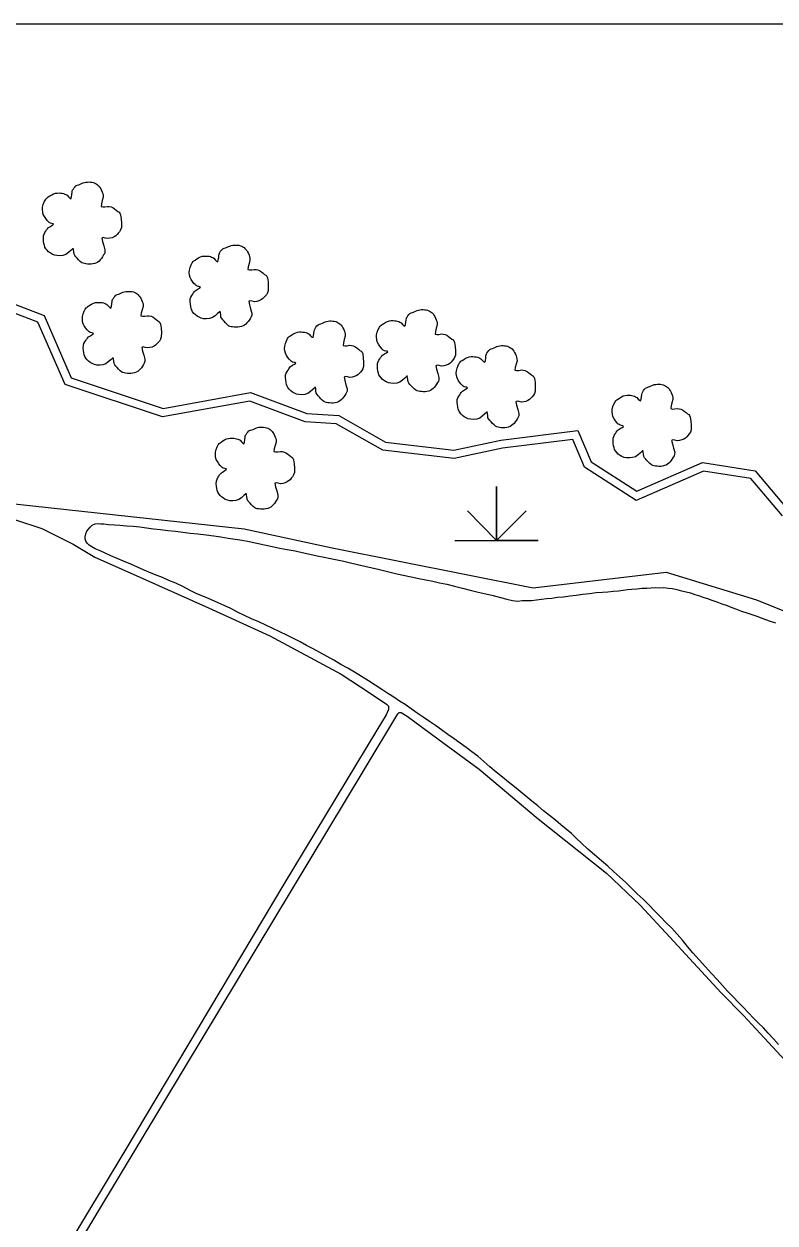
# Model space of a CAD drawing. Header units: millimetres. Extents: x 733975 to 738430, y 7821792 to 7824942.
# Drawn here: x 736538.8 to 736809.6, y 7823367.4 to 7823800 of the extents above; entities that cross this region are included whole.
import ezdxf

# ---------------------------------------------------------------- set-up
doc = ezdxf.new("R2010")
doc.units = ezdxf.units.MM
doc.linetypes.add('CONTINUO', pattern=[0])
for name, color, linetype in [('0114001021', 1, 'Continuous'), ('0114001021037', 5, 'Continuous'), ('0114001021046', 5, 'Continuous'), ('0114001021047', 5, 'Continuous'), ("CURSOS_D'AGUA", 174, 'Continuous'), ('MALHA', 8, 'Continuous'), ('MARGEM', 5, 'Continuous'), ('MATO', 3, 'Continuous'), ('NÃO PLANTOU', 3, 'Continuous')]:
    doc.layers.add(name, color=color, linetype=linetype)

# ---------------------------------------------------------------- blocks, each defined once
blk = doc.blocks.new('Vegetação Brejo')
at = {"layer": 'MARGEM', "color": 54, "linetype": 'CONTINUO'}
for p, q in [((30072.76, 13774.94), (30072.76, 13797.29)), ((30072.76, 13797.29), (30072.76, 13774.94)), ((30072.76, 13774.94), (30060.66, 13787.2)), ((30060.66, 13787.2), (30072.76, 13774.94)), ((30072.76, 13774.94), (30084.95, 13787.15)), ((30084.95, 13787.15), (30072.76, 13774.94)), ((30055.5, 13774.94), (30072.76, 13774.94)), ((30072.76, 13774.94), (30090.02, 13774.94)), ((30090.02, 13774.94), (30072.76, 13774.94)), ((30072.76, 13774.94), (30072.76, 13774.94))]:
    blk.add_line(p, q, dxfattribs=at)

msp = doc.modelspace()

# ---------------------------------------------------------------- linework, layer by layer
at = {"layer": '0114001021', "ltscale": 80}
msp.add_lwpolyline([(736048.37, 7823654.35), (736084.36, 7823645.25), (736148.29, 7823637.98), (736273.05, 7823637.19), (736396.38, 7823632.81), (736448.83, 7823632.94), (736476.17, 7823633.22), (736536.46, 7823626.78), (736618.19, 7823617.84), (736649.92, 7823610.98), (736722.34, 7823596.54), (736770.37, 7823602.27), (736802.96, 7823592.25), (736846.1, 7823574.75)], dxfattribs=at)
at = {"layer": '0114001021037'}
msp.add_lwpolyline([(736810.79, 7823431.81), (736809, 7823433.87), (736807.17, 7823435.87), (736805.39, 7823437.78), (736803.64, 7823439.54), (736801.86, 7823441.31), (736800, 7823443.23), (736798.23, 7823445.11), (736796.44, 7823446.98), (736794.47, 7823449), (736792.49, 7823451.04), (736790.6, 7823453.13), (736788.75, 7823455.24), (736786.74, 7823457.47), (736784.5, 7823459.85), (736782.21, 7823462.38), (736779.94, 7823464.88), (736778.04, 7823467.17), (736776.19, 7823469.41), (736774.33, 7823471.65), (736772.33, 7823473.78), (736770.25, 7823475.77), (736768.28, 7823477.81), (736766.25, 7823479.95), (736764.1, 7823482.14), (736761.99, 7823484.19), (736759.92, 7823486.17), (736757.89, 7823488.19), (736755.81, 7823490.27), (736753.55, 7823492.28), (736751.37, 7823494.26), (736749.26, 7823496.15), (736746.98, 7823498.08), (736744.55, 7823500.2), (736742.1, 7823502.31), (736739.79, 7823504.44), (736737.91, 7823506.22), (736736.15, 7823507.95), (736734.27, 7823509.5), (736732.36, 7823511.07), (736730.37, 7823512.7), (736728.3, 7823514.4), (736726.16, 7823516.16), (736724.04, 7823517.93), (736721.9, 7823519.63), (736719.75, 7823521.41), (736717.71, 7823523.14), (736715.7, 7823524.77), (736713.53, 7823526.47), (736711.32, 7823528.24), (736709.03, 7823530.08), (736706.81, 7823531.99), (736704.63, 7823533.94), (736702.4, 7823535.82), (736700.25, 7823537.43), (736698.2, 7823538.97), (736696.1, 7823540.48), (736693.88, 7823542.04), (736691.61, 7823543.67), (736689.35, 7823545.33), (736687.2, 7823546.94), (736685.03, 7823548.37), (736682.73, 7823549.85), (736680.53, 7823551.38), (736678.39, 7823552.89), (736676.28, 7823554.43), (736674.23, 7823555.68), (736672.17, 7823557.06), (736670.01, 7823558.49), (736667.79, 7823559.92), (736665.44, 7823561.4), (736662.97, 7823563.03), (736660.49, 7823564.6), (736657.97, 7823566.12), (736655.5, 7823567.53), (736653.02, 7823568.96), (736650.47, 7823570.48), (736645.42, 7823573.2), (736643.04, 7823574.5), (736640.65, 7823575.81), (736638.3, 7823577.1), (736636.01, 7823578.31), (736633.54, 7823579.53), (736630.98, 7823580.68), (736628.47, 7823581.85), (736626, 7823583.04), (736623.43, 7823584.29), (736620.75, 7823585.38), (736618.26, 7823586.58), (736615.76, 7823587.82), (736613.37, 7823589.11), (736610.99, 7823590.2), (736608.76, 7823591.18), (736606.39, 7823592.26), (736603.81, 7823593.3), (736601.12, 7823594.44), (736598.5, 7823595.75), (736596.02, 7823597), (736593.53, 7823598.2), (736591.05, 7823599.25), (736588.75, 7823600.29), (736586.8, 7823601.07), (736584.64, 7823601.88), (736582.11, 7823602.89), (736579.69, 7823603.98), (736577.24, 7823605.11), (736574.71, 7823606.22), (736572.31, 7823607.19), (736570.13, 7823608.11), (736568.07, 7823609.06), (736566.18, 7823609.89), (736564.44, 7823610.67), (736563.21, 7823611.33), (736562.27, 7823611.99), (736561.53, 7823612.71), (736561.08, 7823613.44), (736560.88, 7823614.23), (736560.81, 7823614.98), (736561.13, 7823616.03), (736561.44, 7823616.96), (736562, 7823617.78), (736562.61, 7823618.51), (736563.36, 7823619.14), (736564.49, 7823619.71), (736565.58, 7823619.78), (736566.46, 7823619.67), (736567.61, 7823619.61), (736569.26, 7823619.47), (736571.37, 7823619.33), (736573.37, 7823619.15), (736575.68, 7823618.99), (736578.12, 7823618.8), (736580.49, 7823618.53), (736582.93, 7823618.23), (736585.44, 7823617.91), (736588.02, 7823617.6), (736590.66, 7823617.31), (736593.41, 7823616.95), (736596.06, 7823616.62), (736598.64, 7823616.34), (736601.44, 7823616.03), (736604.44, 7823615.7), (736607.18, 7823615.37), (736609.74, 7823614.97), (736612.41, 7823614.5), (736614.96, 7823614.11), (736617.45, 7823613.71), (736620.02, 7823613.26), (736622.71, 7823612.71), (736625.48, 7823612.11), (736628.25, 7823611.5), (736630.98, 7823610.9), (736633.72, 7823610.4), (736636.5, 7823609.86), (736639.06, 7823609.29), (736641.83, 7823608.71), (736644.48, 7823608.15), (736646.96, 7823607.65), (736649.34, 7823607.13), (736651.71, 7823606.67), (736654.13, 7823606.2), (736656.48, 7823605.61), (736659, 7823605.02), (736661.67, 7823604.4), (736664.31, 7823603.73), (736666.94, 7823603.12), (736669.79, 7823602.43), (736672.72, 7823601.75), (736675.55, 7823601.16), (736678.33, 7823600.58), (736681.13, 7823599.94), (736683.7, 7823599.42), (736686.15, 7823598.94), (736688.64, 7823598.42), (736691.22, 7823597.83), (736694.04, 7823597.17), (736696.86, 7823596.47), (736699.62, 7823595.77), (736702.54, 7823595.03), (736705.34, 7823594.4), (736708.01, 7823593.85), (736710.58, 7823593.12), (736712.83, 7823592.46), (736714.92, 7823592.05), (736716.82, 7823591.81), (736718.45, 7823591.95), (736720.07, 7823591.99), (736721.75, 7823592.02), (736723.63, 7823592.23), (736725.38, 7823592.52), (736727.13, 7823592.66), (736729.12, 7823592.88), (736731.19, 7823593.14), (736733.27, 7823593.37), (736735.54, 7823593.66), (736737.94, 7823593.95), (736740.31, 7823594.24), (736742.64, 7823594.58), (736745.07, 7823594.84), (736747.34, 7823594.97), (736749.32, 7823595.15), (736751.29, 7823595.31), (736753.12, 7823595.5), (736754.77, 7823595.75), (736756.34, 7823595.93), (736758.01, 7823596.12), (736759.76, 7823596.26), (736761.65, 7823596.4), (736763.38, 7823596.49), (736764.9, 7823596.59), (736766.48, 7823596.65), (736767.99, 7823596.62), (736769.55, 7823596.65), (736771.12, 7823596.5), (736772.56, 7823596.28), (736774.15, 7823596.02), (736775.87, 7823595.53), (736777.56, 7823595.1), (736779.09, 7823594.71), (736780.7, 7823594.21), (736782.39, 7823593.65), (736783.94, 7823593.11), (736785.27, 7823592.67), (736786.8, 7823592.12), (736788.62, 7823591.5), (736790.46, 7823590.8), (736792.37, 7823590.14), (736794.03, 7823589.45), (736795.69, 7823588.84), (736797.53, 7823588.11), (736799.4, 7823587.49), (736801.2, 7823586.95), (736803.04, 7823586.3), (736805.23, 7823585.48), (736807.52, 7823584.67), (736809.76, 7823583.95)], dxfattribs=at)
at = {"layer": '0114001021046'}
msp.add_lwpolyline([(736535.71, 7823621.1), (736545.24, 7823617.97), (736556.51, 7823612.29), (736564.27, 7823607.58), (736576.02, 7823602.47), (736605.27, 7823589.4), (736627.36, 7823579.3), (736653.15, 7823565.38), (736663.65, 7823558.54), (736669.53, 7823554.56), (736670.16, 7823553.86), (736670.18, 7823552.71), (736669.33, 7823550.77), (736666.01, 7823545.24), (736632.47, 7823489.66), (736575.11, 7823393.41), (736531.5, 7823320.97)], dxfattribs=at)
at = {"layer": '0114001021047'}
msp.add_lwpolyline([(736557.24, 7823357.74), (736596.7, 7823423.27), (736661.39, 7823530.89), (736673.55, 7823551.16), (736674.04, 7823551.62), (736674.81, 7823551.55), (736676.9, 7823550.32), (736687.98, 7823542.04), (736702.85, 7823531.09), (736724.16, 7823513.25), (736748.87, 7823493.62), (736760.98, 7823482.13), (736771.69, 7823470.5), (736790.14, 7823450.47), (736798.19, 7823442.3), (736813.25, 7823426.08)], dxfattribs=at)
at = {"layer": "CURSOS_D'AGUA", "color": 174, "linetype": 'Continuous'}
for points in [[(736812.24, 7823622.53), (736800.86, 7823636.03), (736783.81, 7823638.64), (736759.49, 7823628.06), (736740.89, 7823640.06), (736736.64, 7823650.06), (736711.26, 7823646.92), (736693.85, 7823643.19), (736668.15, 7823646.21), (736651.38, 7823655.75), (736640.14, 7823656.51), (736620.17, 7823663.92), (736588.75, 7823658.23), (736553.61, 7823669.89), (736543.75, 7823692.47), (736484.76, 7823715.04)], [(736486.1, 7823717.74), (736546, 7823694.83), (736555.83, 7823672.32), (736588.97, 7823661.32), (736620.44, 7823667.02), (736640.78, 7823659.48), (736652.27, 7823658.7), (736669.11, 7823649.12), (736693.71, 7823646.23), (736710.76, 7823649.89), (736738.52, 7823653.32), (736743.29, 7823642.08), (736759.77, 7823631.46), (736783.41, 7823641.74), (736802.43, 7823638.83), (736813.99, 7823625.11)]]:
    msp.add_lwpolyline(points, dxfattribs=at)
at = {"layer": 'MALHA', "color": 8}
msp.add_lwpolyline([(735484.81, 7823800), (738249.69, 7823800)], dxfattribs=at)
at = {"layer": 'MATO', "color": 94, "linetype": 'CONTINUO'}
for points in [[(736556.42, 7823718.94, 0), (736555.64, 7823718.27, 0), (736554.79, 7823717.5, 0), (736553.86, 7823716.79, 0), (736552.77, 7823716.49, 0), (736551.67, 7823716.37, 0), (736550.6, 7823716.42, 0), (736549.74, 7823716.6, 0), (736548.97, 7823716.91, 0), (736548.29, 7823717.32, 0), (736547.65, 7823717.8, 0), (736547.1, 7823718.34, 0), (736546.64, 7823718.93, 0), (736546.33, 7823719.49, 0), (736546.11, 7823720.1, 0), (736545.96, 7823720.78, 0), (736545.82, 7823721.69, 0), (736545.75, 7823722.63, 0), (736545.78, 7823723.52, 0), (736546.01, 7823724.18, 0), (736546.31, 7823724.75, 0), (736546.67, 7823725.24, 0), (736546.93, 7823725.7, 0), (736547.23, 7823726.12, 0), (736547.6, 7823726.52, 0), (736548.32, 7823726.99, 0), (736548.99, 7823727.42, 0), (736549.47, 7823727.79, 0), (736549.26, 7823727.94, 0), (736548.83, 7823728.05, 0), (736548.28, 7823728.17, 0), (736547.9, 7823728.4, 0), (736547.51, 7823728.71, 0), (736547.11, 7823729.14, 0), (736546.6, 7823729.77, 0), (736546.13, 7823730.51, 0), (736545.72, 7823731.32, 0), (736545.51, 7823732.15, 0), (736545.42, 7823733.02, 0), (736545.47, 7823733.91, 0), (736545.73, 7823734.89, 0), (736546.08, 7823735.81, 0), (736546.47, 7823736.61, 0), (736546.78, 7823737.03, 0), (736547.12, 7823737.33, 0), (736547.52, 7823737.58, 0), (736548.1, 7823738, 0), (736548.75, 7823738.41, 0), (736549.43, 7823738.75, 0), (736550.11, 7823738.92, 0), (736550.79, 7823739, 0), (736551.44, 7823739.02, 0), (736552.01, 7823738.99, 0), (736552.55, 7823738.91, 0), (736553.04, 7823738.79, 0), (736553.48, 7823738.65, 0), (736553.89, 7823738.46, 0), (736554.31, 7823738.2, 0), (736554.81, 7823737.65, 0), (736555.29, 7823737.18, 0), (736555.7, 7823736.96, 0), (736555.9, 7823737.6, 0), (736556.03, 7823738.45, 0), (736556.12, 7823739.33, 0), (736556.2, 7823739.72, 0), (736556.31, 7823740.01, 0), (736556.47, 7823740.28, 0), (736556.75, 7823740.73, 0), (736557.1, 7823741.18, 0), (736557.51, 7823741.59, 0), (736557.99, 7823741.82, 0), (736558.52, 7823742, 0), (736559.05, 7823742.16, 0), (736559.55, 7823742.4, 0), (736560.05, 7823742.63, 0), (736560.56, 7823742.83, 0), (736561.12, 7823742.93, 0), (736561.69, 7823742.98, 0), (736562.26, 7823742.99, 0), (736562.81, 7823742.96, 0), (736563.35, 7823742.88, 0), (736563.86, 7823742.76, 0), (736564.33, 7823742.57, 0), (736564.77, 7823742.34, 0), (736565.17, 7823742.07, 0), (736565.52, 7823741.77, 0), (736565.84, 7823741.43, 0), (736566.14, 7823741.02, 0), (736566.45, 7823740.51, 0), (736566.74, 7823739.95, 0), (736566.98, 7823739.35, 0), (736567.18, 7823738.81, 0), (736567.3, 7823738.21, 0), (736567.31, 7823737.49, 0), (736566.97, 7823736.3, 0), (736566.66, 7823735.14, 0), (736566.54, 7823734.17, 0), (736567.15, 7823734, 0), (736567.97, 7823734.06, 0), (736568.87, 7823734.2, 0), (736569.54, 7823734.13, 0), (736570.18, 7823733.98, 0), (736570.79, 7823733.74, 0), (736571.44, 7823733.31, 0), (736572.06, 7823732.81, 0), (736572.61, 7823732.3, 0), (736573.03, 7823732.07, 0), (736573.36, 7823731.73, 0), (736573.61, 7823731.15, 0), (736573.82, 7823729.72, 0), (736573.92, 7823728.12, 0), (736573.88, 7823726.59, 0), (736573.61, 7823725.71, 0), (736573.23, 7823725.06, 0), (736572.76, 7823724.54, 0), (736572.33, 7823724.01, 0), (736571.84, 7823723.55, 0), (736571.27, 7823723.18, 0), (736570.53, 7823722.88, 0), (736569.74, 7823722.67, 0), (736568.93, 7823722.55, 0), (736568.07, 7823722.78, 0), (736567.35, 7823722.91, 0), (736566.88, 7823722.73, 0), (736567.13, 7823721.46, 0), (736567.55, 7823719.96, 0), (736567.98, 7823718.47, 0), (736567.94, 7823717.7, 0), (736567.76, 7823717.13, 0), (736567.47, 7823716.65, 0), (736567.11, 7823716.03, 0), (736566.69, 7823715.44, 0), (736566.24, 7823714.91, 0), (736565.82, 7823714.48, 0), (736565.38, 7823714.12, 0), (736564.88, 7823713.83, 0), (736564.27, 7823713.6, 0), (736563.62, 7823713.45, 0), (736562.95, 7823713.35, 0), (736562.29, 7823713.34, 0), (736561.65, 7823713.38, 0), (736561.04, 7823713.47, 0), (736560.54, 7823713.53, 0), (736560.07, 7823713.65, 0), (736559.6, 7823713.88, 0), (736559.04, 7823714.35, 0), (736558.48, 7823714.9, 0), (736557.96, 7823715.49, 0), (736557.51, 7823715.95, 0), (736557.14, 7823716.43, 0), (736556.84, 7823716.95, 0), (736556.75, 7823717.75, 0), (736556.67, 7823718.52, 0), (736556.5, 7823719.16, 0)], [(736609.36, 7823696.2, 0), (736608.58, 7823695.53, 0), (736607.73, 7823694.76, 0), (736606.8, 7823694.05, 0), (736605.71, 7823693.75, 0), (736604.61, 7823693.63, 0), (736603.55, 7823693.67, 0), (736602.68, 7823693.86, 0), (736601.91, 7823694.17, 0), (736601.23, 7823694.57, 0), (736600.59, 7823695.06, 0), (736600.04, 7823695.6, 0), (736599.59, 7823696.19, 0), (736599.28, 7823696.75, 0), (736599.05, 7823697.36, 0), (736598.91, 7823698.04, 0), (736598.76, 7823698.95, 0), (736598.69, 7823699.88, 0), (736598.72, 7823700.78, 0), (736598.95, 7823701.44, 0), (736599.26, 7823702, 0), (736599.61, 7823702.5, 0), (736599.87, 7823702.95, 0), (736600.17, 7823703.37, 0), (736600.54, 7823703.78, 0), (736601.26, 7823704.25, 0), (736601.94, 7823704.68, 0), (736602.42, 7823705.05, 0), (736602.21, 7823705.2, 0), (736601.77, 7823705.31, 0), (736601.23, 7823705.43, 0), (736600.84, 7823705.66, 0), (736600.45, 7823705.97, 0), (736600.05, 7823706.4, 0), (736599.55, 7823707.03, 0), (736599.07, 7823707.77, 0), (736598.67, 7823708.58, 0), (736598.45, 7823709.41, 0), (736598.37, 7823710.28, 0), (736598.42, 7823711.17, 0), (736598.67, 7823712.15, 0), (736599.02, 7823713.07, 0), (736599.42, 7823713.87, 0), (736599.72, 7823714.29, 0), (736600.06, 7823714.59, 0), (736600.46, 7823714.84, 0), (736601.04, 7823715.26, 0), (736601.69, 7823715.66, 0), (736602.37, 7823716.01, 0), (736603.06, 7823716.18, 0), (736603.73, 7823716.26, 0), (736604.38, 7823716.27, 0), (736604.96, 7823716.25, 0), (736605.49, 7823716.17, 0), (736605.98, 7823716.05, 0), (736606.42, 7823715.9, 0), (736606.84, 7823715.71, 0), (736607.25, 7823715.46, 0), (736607.76, 7823714.91, 0), (736608.23, 7823714.44, 0), (736608.64, 7823714.22, 0), (736608.84, 7823714.86, 0), (736608.97, 7823715.71, 0), (736609.06, 7823716.59, 0), (736609.15, 7823716.97, 0), (736609.26, 7823717.27, 0), (736609.41, 7823717.54, 0), (736609.69, 7823717.99, 0), (736610.04, 7823718.44, 0), (736610.45, 7823718.85, 0), (736610.94, 7823719.08, 0), (736611.46, 7823719.26, 0), (736612, 7823719.42, 0), (736612.49, 7823719.66, 0), (736612.99, 7823719.89, 0), (736613.51, 7823720.09, 0), (736614.06, 7823720.19, 0), (736614.63, 7823720.24, 0), (736615.2, 7823720.24, 0), (736615.76, 7823720.21, 0), (736616.29, 7823720.14, 0), (736616.81, 7823720.01, 0), (736617.28, 7823719.83, 0), (736617.71, 7823719.6, 0), (736618.11, 7823719.32, 0), (736618.46, 7823719.03, 0), (736618.78, 7823718.68, 0), (736619.08, 7823718.28, 0), (736619.39, 7823717.77, 0), (736619.68, 7823717.21, 0), (736619.93, 7823716.6, 0), (736620.12, 7823716.07, 0), (736620.24, 7823715.46, 0), (736620.26, 7823714.74, 0), (736619.92, 7823713.56, 0), (736619.61, 7823712.4, 0), (736619.49, 7823711.42, 0), (736620.09, 7823711.25, 0), (736620.91, 7823711.31, 0), (736621.81, 7823711.46, 0), (736622.48, 7823711.38, 0), (736623.12, 7823711.24, 0), (736623.74, 7823711, 0), (736624.39, 7823710.56, 0), (736625, 7823710.07, 0), (736625.55, 7823709.56, 0), (736625.97, 7823709.33, 0), (736626.3, 7823708.99, 0), (736626.55, 7823708.41, 0), (736626.76, 7823706.98, 0), (736626.86, 7823705.38, 0), (736626.83, 7823703.84, 0), (736626.56, 7823702.97, 0), (736626.17, 7823702.31, 0), (736625.71, 7823701.8, 0), (736625.28, 7823701.26, 0), (736624.79, 7823700.81, 0), (736624.22, 7823700.43, 0), (736623.48, 7823700.14, 0), (736622.68, 7823699.93, 0), (736621.88, 7823699.81, 0), (736621.02, 7823700.04, 0), (736620.3, 7823700.16, 0), (736619.82, 7823699.99, 0), (736620.07, 7823698.72, 0), (736620.5, 7823697.21, 0), (736620.92, 7823695.72, 0), (736620.89, 7823694.96, 0), (736620.71, 7823694.38, 0), (736620.42, 7823693.9, 0), (736620.06, 7823693.29, 0), (736619.64, 7823692.7, 0), (736619.18, 7823692.17, 0), (736618.77, 7823691.74, 0), (736618.32, 7823691.38, 0), (736617.83, 7823691.09, 0), (736617.22, 7823690.86, 0), (736616.57, 7823690.7, 0), (736615.89, 7823690.61, 0), (736615.23, 7823690.6, 0), (736614.59, 7823690.64, 0), (736613.98, 7823690.73, 0), (736613.48, 7823690.79, 0), (736613.01, 7823690.91, 0), (736612.55, 7823691.13, 0), (736611.98, 7823691.61, 0), (736611.43, 7823692.16, 0), (736610.9, 7823692.75, 0), (736610.46, 7823693.21, 0), (736610.08, 7823693.68, 0), (736609.78, 7823694.21, 0), (736609.7, 7823695.01, 0), (736609.61, 7823695.78, 0), (736609.44, 7823696.42, 0)], [(736570.81, 7823679.49, 0), (736570.04, 7823678.82, 0), (736569.18, 7823678.05, 0), (736568.25, 7823677.34, 0), (736567.17, 7823677.04, 0), (736566.06, 7823676.92, 0), (736565, 7823676.96, 0), (736564.14, 7823677.15, 0), (736563.37, 7823677.46, 0), (736562.68, 7823677.86, 0), (736562.05, 7823678.35, 0), (736561.49, 7823678.89, 0), (736561.04, 7823679.48, 0), (736560.73, 7823680.04, 0), (736560.51, 7823680.65, 0), (736560.36, 7823681.33, 0), (736560.21, 7823682.24, 0), (736560.15, 7823683.17, 0), (736560.18, 7823684.07, 0), (736560.4, 7823684.73, 0), (736560.71, 7823685.29, 0), (736561.06, 7823685.79, 0), (736561.33, 7823686.25, 0), (736561.63, 7823686.67, 0), (736562, 7823687.07, 0), (736562.72, 7823687.54, 0), (736563.39, 7823687.97, 0), (736563.87, 7823688.34, 0), (736563.66, 7823688.49, 0), (736563.23, 7823688.6, 0), (736562.68, 7823688.72, 0), (736562.3, 7823688.95, 0), (736561.91, 7823689.26, 0), (736561.5, 7823689.69, 0), (736561, 7823690.32, 0), (736560.52, 7823691.06, 0), (736560.12, 7823691.87, 0), (736559.91, 7823692.7, 0), (736559.82, 7823693.57, 0), (736559.87, 7823694.46, 0), (736560.12, 7823695.44, 0), (736560.47, 7823696.36, 0), (736560.87, 7823697.16, 0), (736561.17, 7823697.58, 0), (736561.51, 7823697.88, 0), (736561.92, 7823698.13, 0), (736562.5, 7823698.55, 0), (736563.14, 7823698.95, 0), (736563.83, 7823699.3, 0), (736564.51, 7823699.47, 0), (736565.19, 7823699.55, 0), (736565.83, 7823699.57, 0), (736566.41, 7823699.54, 0), (736566.94, 7823699.46, 0), (736567.44, 7823699.34, 0), (736567.87, 7823699.2, 0), (736568.29, 7823699, 0), (736568.7, 7823698.75, 0), (736569.21, 7823698.2, 0), (736569.69, 7823697.73, 0), (736570.1, 7823697.51, 0), (736570.3, 7823698.15, 0), (736570.43, 7823699, 0), (736570.51, 7823699.88, 0), (736570.6, 7823700.27, 0), (736570.71, 7823700.56, 0), (736570.87, 7823700.83, 0), (736571.15, 7823701.28, 0), (736571.49, 7823701.73, 0), (736571.9, 7823702.14, 0), (736572.39, 7823702.37, 0), (736572.91, 7823702.55, 0), (736573.45, 7823702.71, 0), (736573.95, 7823702.95, 0), (736574.45, 7823703.18, 0), (736574.96, 7823703.38, 0), (736575.52, 7823703.48, 0), (736576.09, 7823703.53, 0), (736576.66, 7823703.53, 0), (736577.21, 7823703.5, 0), (736577.75, 7823703.43, 0), (736578.26, 7823703.3, 0), (736578.73, 7823703.12, 0), (736579.16, 7823702.89, 0), (736579.56, 7823702.62, 0), (736579.91, 7823702.32, 0), (736580.23, 7823701.97, 0), (736580.53, 7823701.57, 0), (736580.85, 7823701.06, 0), (736581.14, 7823700.5, 0), (736581.38, 7823699.9, 0), (736581.58, 7823699.36, 0), (736581.69, 7823698.75, 0), (736581.71, 7823698.03, 0), (736581.37, 7823696.85, 0), (736581.06, 7823695.69, 0), (736580.94, 7823694.72, 0), (736581.54, 7823694.54, 0), (736582.36, 7823694.6, 0), (736583.27, 7823694.75, 0), (736583.94, 7823694.68, 0), (736584.58, 7823694.53, 0), (736585.19, 7823694.29, 0), (736585.84, 7823693.86, 0), (736586.45, 7823693.36, 0), (736587, 7823692.85, 0), (736587.42, 7823692.62, 0), (736587.76, 7823692.28, 0), (736588.01, 7823691.7, 0), (736588.21, 7823690.27, 0), (736588.31, 7823688.67, 0), (736588.28, 7823687.13, 0), (736588.01, 7823686.26, 0), (736587.62, 7823685.6, 0), (736587.16, 7823685.09, 0), (736586.73, 7823684.56, 0), (736586.24, 7823684.1, 0), (736585.67, 7823683.73, 0), (736584.93, 7823683.43, 0), (736584.13, 7823683.22, 0), (736583.33, 7823683.1, 0), (736582.47, 7823683.33, 0), (736581.75, 7823683.46, 0), (736581.28, 7823683.28, 0), (736581.53, 7823682.01, 0), (736581.95, 7823680.5, 0), (736582.37, 7823679.01, 0), (736582.34, 7823678.25, 0), (736582.16, 7823677.68, 0), (736581.87, 7823677.2, 0), (736581.51, 7823676.58, 0), (736581.09, 7823675.99, 0), (736580.64, 7823675.46, 0), (736580.22, 7823675.03, 0), (736579.77, 7823674.67, 0), (736579.28, 7823674.38, 0), (736578.67, 7823674.15, 0), (736578.02, 7823673.99, 0), (736577.35, 7823673.9, 0), (736576.69, 7823673.89, 0), (736576.04, 7823673.93, 0), (736575.43, 7823674.02, 0), (736574.94, 7823674.08, 0), (736574.47, 7823674.2, 0), (736574, 7823674.43, 0), (736573.44, 7823674.9, 0), (736572.88, 7823675.45, 0), (736572.35, 7823676.04, 0), (736571.91, 7823676.5, 0), (736571.53, 7823676.97, 0), (736571.24, 7823677.5, 0), (736571.15, 7823678.3, 0), (736571.06, 7823679.07, 0), (736570.89, 7823679.71, 0)], [(736676.86, 7823672.9, 0), (736676.08, 7823672.23, 0), (736675.23, 7823671.47, 0), (736674.3, 7823670.75, 0), (736673.21, 7823670.46, 0), (736672.11, 7823670.34, 0), (736671.05, 7823670.38, 0), (736670.19, 7823670.56, 0), (736669.42, 7823670.87, 0), (736668.73, 7823671.28, 0), (736668.09, 7823671.76, 0), (736667.54, 7823672.31, 0), (736667.09, 7823672.89, 0), (736666.78, 7823673.45, 0), (736666.56, 7823674.06, 0), (736666.41, 7823674.75, 0), (736666.26, 7823675.65, 0), (736666.19, 7823676.59, 0), (736666.22, 7823677.48, 0), (736666.45, 7823678.14, 0), (736666.76, 7823678.71, 0), (736667.11, 7823679.21, 0), (736667.37, 7823679.66, 0), (736667.67, 7823680.08, 0), (736668.04, 7823680.48, 0), (736668.76, 7823680.95, 0), (736669.44, 7823681.39, 0), (736669.92, 7823681.75, 0), (736669.71, 7823681.91, 0), (736669.27, 7823682.01, 0), (736668.73, 7823682.13, 0), (736668.34, 7823682.36, 0), (736667.95, 7823682.68, 0), (736667.55, 7823683.1, 0), (736667.05, 7823683.73, 0), (736666.57, 7823684.47, 0), (736666.17, 7823685.28, 0), (736665.95, 7823686.12, 0), (736665.87, 7823686.98, 0), (736665.92, 7823687.88, 0), (736666.17, 7823688.85, 0), (736666.52, 7823689.78, 0), (736666.92, 7823690.58, 0), (736667.22, 7823691, 0), (736667.56, 7823691.29, 0), (736667.96, 7823691.54, 0), (736668.54, 7823691.96, 0), (736669.19, 7823692.37, 0), (736669.88, 7823692.71, 0), (736670.56, 7823692.88, 0), (736671.23, 7823692.97, 0), (736671.88, 7823692.98, 0), (736672.46, 7823692.95, 0), (736672.99, 7823692.87, 0), (736673.49, 7823692.75, 0), (736673.92, 7823692.61, 0), (736674.34, 7823692.42, 0), (736674.75, 7823692.16, 0), (736675.26, 7823691.61, 0), (736675.73, 7823691.15, 0), (736676.14, 7823690.92, 0), (736676.34, 7823691.56, 0), (736676.47, 7823692.41, 0), (736676.56, 7823693.29, 0), (736676.65, 7823693.68, 0), (736676.76, 7823693.97, 0), (736676.91, 7823694.24, 0), (736677.19, 7823694.69, 0), (736677.54, 7823695.15, 0), (736677.95, 7823695.56, 0), (736678.44, 7823695.79, 0), (736678.96, 7823695.96, 0), (736679.5, 7823696.12, 0), (736679.99, 7823696.36, 0), (736680.49, 7823696.6, 0), (736681.01, 7823696.79, 0), (736681.56, 7823696.89, 0), (736682.13, 7823696.94, 0), (736682.7, 7823696.95, 0), (736683.26, 7823696.92, 0), (736683.8, 7823696.84, 0), (736684.31, 7823696.72, 0), (736684.78, 7823696.53, 0), (736685.21, 7823696.3, 0), (736685.61, 7823696.03, 0), (736685.96, 7823695.73, 0), (736686.28, 7823695.39, 0), (736686.58, 7823694.98, 0), (736686.89, 7823694.47, 0), (736687.18, 7823693.91, 0), (736687.43, 7823693.31, 0), (736687.62, 7823692.77, 0), (736687.74, 7823692.17, 0), (736687.76, 7823691.45, 0), (736687.42, 7823690.27, 0), (736687.11, 7823689.1, 0), (736686.99, 7823688.13, 0), (736687.59, 7823687.96, 0), (736688.41, 7823688.02, 0), (736689.31, 7823688.16, 0), (736689.98, 7823688.09, 0), (736690.62, 7823687.94, 0), (736691.24, 7823687.7, 0), (736691.89, 7823687.27, 0), (736692.5, 7823686.78, 0), (736693.05, 7823686.27, 0), (736693.47, 7823686.03, 0), (736693.81, 7823685.7, 0), (736694.06, 7823685.12, 0), (736694.26, 7823683.68, 0), (736694.36, 7823682.08, 0), (736694.33, 7823680.55, 0), (736694.06, 7823679.68, 0), (736693.67, 7823679.02, 0), (736693.21, 7823678.5, 0), (736692.78, 7823677.97, 0), (736692.29, 7823677.51, 0), (736691.72, 7823677.14, 0), (736690.98, 7823676.85, 0), (736690.18, 7823676.64, 0), (736689.38, 7823676.51, 0), (736688.52, 7823676.74, 0), (736687.8, 7823676.87, 0), (736687.32, 7823676.7, 0), (736687.57, 7823675.43, 0), (736688, 7823673.92, 0), (736688.42, 7823672.43, 0), (736688.39, 7823671.67, 0), (736688.21, 7823671.09, 0), (736687.92, 7823670.61, 0), (736687.56, 7823669.99, 0), (736687.14, 7823669.41, 0), (736686.68, 7823668.87, 0), (736686.27, 7823668.44, 0), (736685.82, 7823668.08, 0), (736685.33, 7823667.79, 0), (736684.72, 7823667.57, 0), (736684.07, 7823667.41, 0), (736683.4, 7823667.32, 0), (736682.73, 7823667.3, 0), (736682.09, 7823667.35, 0), (736681.48, 7823667.43, 0), (736680.98, 7823667.49, 0), (736680.51, 7823667.62, 0), (736680.05, 7823667.84, 0), (736679.49, 7823668.31, 0), (736678.93, 7823668.87, 0), (736678.4, 7823669.46, 0), (736677.96, 7823669.91, 0), (736677.58, 7823670.39, 0), (736677.28, 7823670.91, 0), (736677.2, 7823671.71, 0), (736677.11, 7823672.48, 0), (736676.94, 7823673.12, 0)], [(736643.73, 7823668.81, 0), (736642.95, 7823668.14, 0), (736642.1, 7823667.38, 0), (736641.17, 7823666.66, 0), (736640.08, 7823666.37, 0), (736638.98, 7823666.25, 0), (736637.92, 7823666.29, 0), (736637.05, 7823666.47, 0), (736636.28, 7823666.78, 0), (736635.6, 7823667.19, 0), (736634.96, 7823667.67, 0), (736634.41, 7823668.22, 0), (736633.95, 7823668.8, 0), (736633.64, 7823669.36, 0), (736633.42, 7823669.97, 0), (736633.27, 7823670.66, 0), (736633.13, 7823671.56, 0), (736633.06, 7823672.5, 0), (736633.09, 7823673.39, 0), (736633.32, 7823674.05, 0), (736633.62, 7823674.62, 0), (736633.98, 7823675.12, 0), (736634.24, 7823675.57, 0), (736634.54, 7823675.99, 0), (736634.91, 7823676.39, 0), (736635.63, 7823676.86, 0), (736636.3, 7823677.3, 0), (736636.78, 7823677.66, 0), (736636.57, 7823677.82, 0), (736636.14, 7823677.92, 0), (736635.59, 7823678.04, 0), (736635.21, 7823678.27, 0), (736634.82, 7823678.59, 0), (736634.42, 7823679.01, 0), (736633.91, 7823679.65, 0), (736633.44, 7823680.38, 0), (736633.03, 7823681.19, 0), (736632.82, 7823682.03, 0), (736632.74, 7823682.89, 0), (736632.79, 7823683.79, 0), (736633.04, 7823684.76, 0), (736633.39, 7823685.69, 0), (736633.78, 7823686.49, 0), (736634.09, 7823686.91, 0), (736634.43, 7823687.2, 0), (736634.83, 7823687.45, 0), (736635.41, 7823687.88, 0), (736636.06, 7823688.28, 0), (736636.74, 7823688.62, 0), (736637.42, 7823688.79, 0), (736638.1, 7823688.88, 0), (736638.75, 7823688.89, 0), (736639.32, 7823688.86, 0), (736639.86, 7823688.78, 0), (736640.35, 7823688.66, 0), (736640.79, 7823688.52, 0), (736641.21, 7823688.33, 0), (736641.62, 7823688.08, 0), (736642.12, 7823687.52, 0), (736642.6, 7823687.06, 0), (736643.01, 7823686.83, 0), (736643.21, 7823687.47, 0), (736643.34, 7823688.32, 0), (736643.43, 7823689.2, 0), (736643.51, 7823689.59, 0), (736643.62, 7823689.88, 0), (736643.78, 7823690.15, 0), (736644.06, 7823690.6, 0), (736644.41, 7823691.06, 0), (736644.82, 7823691.47, 0), (736645.3, 7823691.7, 0), (736645.83, 7823691.87, 0), (736646.36, 7823692.03, 0), (736646.86, 7823692.28, 0), (736647.36, 7823692.51, 0), (736647.87, 7823692.7, 0), (736648.43, 7823692.81, 0), (736649, 7823692.86, 0), (736649.57, 7823692.86, 0), (736650.12, 7823692.83, 0), (736650.66, 7823692.75, 0), (736651.17, 7823692.63, 0), (736651.64, 7823692.45, 0), (736652.08, 7823692.21, 0), (736652.48, 7823691.94, 0), (736652.83, 7823691.64, 0), (736653.15, 7823691.3, 0), (736653.45, 7823690.89, 0), (736653.76, 7823690.38, 0), (736654.05, 7823689.82, 0), (736654.29, 7823689.22, 0), (736654.49, 7823688.68, 0), (736654.61, 7823688.08, 0), (736654.63, 7823687.36, 0), (736654.28, 7823686.18, 0), (736653.98, 7823685.01, 0), (736653.85, 7823684.04, 0), (736654.46, 7823683.87, 0), (736655.28, 7823683.93, 0), (736656.18, 7823684.08, 0), (736656.85, 7823684, 0), (736657.49, 7823683.85, 0), (736658.1, 7823683.61, 0), (736658.75, 7823683.18, 0), (736659.37, 7823682.69, 0), (736659.92, 7823682.18, 0), (736660.34, 7823681.94, 0), (736660.67, 7823681.61, 0), (736660.92, 7823681.03, 0), (736661.13, 7823679.59, 0), (736661.23, 7823677.99, 0), (736661.19, 7823676.46, 0), (736660.92, 7823675.59, 0), (736660.54, 7823674.93, 0), (736660.07, 7823674.41, 0), (736659.64, 7823673.88, 0), (736659.15, 7823673.43, 0), (736658.59, 7823673.05, 0), (736657.84, 7823672.76, 0), (736657.05, 7823672.55, 0), (736656.24, 7823672.42, 0), (736655.38, 7823672.65, 0), (736654.66, 7823672.78, 0), (736654.19, 7823672.61, 0), (736654.44, 7823671.34, 0), (736654.86, 7823669.83, 0), (736655.29, 7823668.34, 0), (736655.25, 7823667.58, 0), (736655.07, 7823667, 0), (736654.78, 7823666.52, 0), (736654.42, 7823665.9, 0), (736654, 7823665.32, 0), (736653.55, 7823664.78, 0), (736653.13, 7823664.35, 0), (736652.69, 7823663.99, 0), (736652.19, 7823663.7, 0), (736651.58, 7823663.48, 0), (736650.93, 7823663.32, 0), (736650.26, 7823663.23, 0), (736649.6, 7823663.22, 0), (736648.96, 7823663.26, 0), (736648.35, 7823663.34, 0), (736647.85, 7823663.4, 0), (736647.38, 7823663.53, 0), (736646.91, 7823663.75, 0), (736646.35, 7823664.22, 0), (736645.79, 7823664.78, 0), (736645.27, 7823665.37, 0), (736644.82, 7823665.82, 0), (736644.45, 7823666.3, 0), (736644.15, 7823666.82, 0), (736644.06, 7823667.62, 0), (736643.98, 7823668.4, 0), (736643.81, 7823669.03, 0)], [(736705.66, 7823659.91, 0), (736704.88, 7823659.24, 0), (736704.02, 7823658.47, 0), (736703.1, 7823657.76, 0), (736702.01, 7823657.46, 0), (736700.9, 7823657.34, 0), (736699.84, 7823657.38, 0), (736698.98, 7823657.57, 0), (736698.21, 7823657.88, 0), (736697.52, 7823658.28, 0), (736696.89, 7823658.77, 0), (736696.34, 7823659.31, 0), (736695.88, 7823659.9, 0), (736695.57, 7823660.46, 0), (736695.35, 7823661.07, 0), (736695.2, 7823661.75, 0), (736695.06, 7823662.66, 0), (736694.99, 7823663.59, 0), (736695.02, 7823664.48, 0), (736695.24, 7823665.14, 0), (736695.55, 7823665.71, 0), (736695.9, 7823666.21, 0), (736696.17, 7823666.66, 0), (736696.47, 7823667.08, 0), (736696.84, 7823667.49, 0), (736697.56, 7823667.95, 0), (736698.23, 7823668.39, 0), (736698.71, 7823668.76, 0), (736698.5, 7823668.91, 0), (736698.07, 7823669.02, 0), (736697.52, 7823669.14, 0), (736697.14, 7823669.36, 0), (736696.75, 7823669.68, 0), (736696.35, 7823670.11, 0), (736695.84, 7823670.74, 0), (736695.36, 7823671.47, 0), (736694.96, 7823672.29, 0), (736694.75, 7823673.12, 0), (736694.66, 7823673.99, 0), (736694.71, 7823674.88, 0), (736694.97, 7823675.86, 0), (736695.31, 7823676.78, 0), (736695.71, 7823677.58, 0), (736696.01, 7823678, 0), (736696.35, 7823678.3, 0), (736696.76, 7823678.55, 0), (736697.34, 7823678.97, 0), (736697.98, 7823679.37, 0), (736698.67, 7823679.72, 0), (736699.35, 7823679.88, 0), (736700.03, 7823679.97, 0), (736700.68, 7823679.98, 0), (736701.25, 7823679.96, 0), (736701.79, 7823679.88, 0), (736702.28, 7823679.75, 0), (736702.72, 7823679.61, 0), (736703.13, 7823679.42, 0), (736703.55, 7823679.17, 0), (736704.05, 7823678.62, 0), (736704.53, 7823678.15, 0), (736704.94, 7823677.93, 0), (736705.14, 7823678.57, 0), (736705.27, 7823679.42, 0), (736705.35, 7823680.3, 0), (736705.44, 7823680.68, 0), (736705.55, 7823680.98, 0), (736705.71, 7823681.25, 0), (736705.99, 7823681.7, 0), (736706.33, 7823682.15, 0), (736706.75, 7823682.56, 0), (736707.23, 7823682.79, 0), (736707.75, 7823682.97, 0), (736708.29, 7823683.13, 0), (736708.79, 7823683.37, 0), (736709.29, 7823683.6, 0), (736709.8, 7823683.8, 0), (736710.36, 7823683.9, 0), (736710.93, 7823683.95, 0), (736711.5, 7823683.95, 0), (736712.05, 7823683.92, 0), (736712.59, 7823683.85, 0), (736713.1, 7823683.72, 0), (736713.57, 7823683.54, 0), (736714.01, 7823683.31, 0), (736714.41, 7823683.03, 0), (736714.75, 7823682.74, 0), (736715.07, 7823682.39, 0), (736715.37, 7823681.99, 0), (736715.69, 7823681.48, 0), (736715.98, 7823680.91, 0), (736716.22, 7823680.31, 0), (736716.42, 7823679.78, 0), (736716.54, 7823679.17, 0), (736716.55, 7823678.45, 0), (736716.21, 7823677.27, 0), (736715.9, 7823676.1, 0), (736715.78, 7823675.13, 0), (736716.39, 7823674.96, 0), (736717.2, 7823675.02, 0), (736718.11, 7823675.17, 0), (736718.78, 7823675.09, 0), (736719.42, 7823674.95, 0), (736720.03, 7823674.71, 0), (736720.68, 7823674.27, 0), (736721.29, 7823673.78, 0), (736721.84, 7823673.27, 0), (736722.26, 7823673.04, 0), (736722.6, 7823672.7, 0), (736722.85, 7823672.12, 0), (736723.05, 7823670.68, 0), (736723.15, 7823669.09, 0), (736723.12, 7823667.55, 0), (736722.85, 7823666.68, 0), (736722.47, 7823666.02, 0), (736722, 7823665.51, 0), (736721.57, 7823664.97, 0), (736721.08, 7823664.52, 0), (736720.51, 7823664.14, 0), (736719.77, 7823663.85, 0), (736718.98, 7823663.64, 0), (736718.17, 7823663.52, 0), (736717.31, 7823663.75, 0), (736716.59, 7823663.87, 0), (736716.12, 7823663.7, 0), (736716.37, 7823662.43, 0), (736716.79, 7823660.92, 0), (736717.21, 7823659.43, 0), (736717.18, 7823658.67, 0), (736717, 7823658.09, 0), (736716.71, 7823657.61, 0), (736716.35, 7823657, 0), (736715.93, 7823656.41, 0), (736715.48, 7823655.88, 0), (736715.06, 7823655.45, 0), (736714.61, 7823655.09, 0), (736714.12, 7823654.8, 0), (736713.51, 7823654.57, 0), (736712.86, 7823654.41, 0), (736712.19, 7823654.32, 0), (736711.53, 7823654.31, 0), (736710.88, 7823654.35, 0), (736710.28, 7823654.44, 0), (736709.78, 7823654.49, 0), (736709.31, 7823654.62, 0), (736708.84, 7823654.84, 0), (736708.28, 7823655.32, 0), (736707.72, 7823655.87, 0), (736707.2, 7823656.46, 0), (736706.75, 7823656.92, 0), (736706.38, 7823657.39, 0), (736706.08, 7823657.92, 0), (736705.99, 7823658.72, 0), (736705.91, 7823659.49, 0), (736705.73, 7823660.13, 0)], [(736761.85, 7823645.98, 0), (736761.07, 7823645.31, 0), (736760.22, 7823644.55, 0), (736759.29, 7823643.83, 0), (736758.2, 7823643.54, 0), (736757.1, 7823643.42, 0), (736756.04, 7823643.46, 0), (736755.17, 7823643.64, 0), (736754.4, 7823643.95, 0), (736753.72, 7823644.36, 0), (736753.08, 7823644.84, 0), (736752.53, 7823645.39, 0), (736752.07, 7823645.97, 0), (736751.76, 7823646.53, 0), (736751.54, 7823647.14, 0), (736751.4, 7823647.83, 0), (736751.25, 7823648.73, 0), (736751.18, 7823649.67, 0), (736751.21, 7823650.56, 0), (736751.44, 7823651.22, 0), (736751.75, 7823651.79, 0), (736752.1, 7823652.29, 0), (736752.36, 7823652.74, 0), (736752.66, 7823653.16, 0), (736753.03, 7823653.56, 0), (736753.75, 7823654.03, 0), (736754.42, 7823654.47, 0), (736754.91, 7823654.83, 0), (736754.7, 7823654.99, 0), (736754.26, 7823655.09, 0), (736753.71, 7823655.21, 0), (736753.33, 7823655.44, 0), (736752.94, 7823655.76, 0), (736752.54, 7823656.18, 0), (736752.04, 7823656.81, 0), (736751.56, 7823657.55, 0), (736751.16, 7823658.36, 0), (736750.94, 7823659.2, 0), (736750.86, 7823660.06, 0), (736750.91, 7823660.96, 0), (736751.16, 7823661.93, 0), (736751.51, 7823662.86, 0), (736751.91, 7823663.66, 0), (736752.21, 7823664.08, 0), (736752.55, 7823664.37, 0), (736752.95, 7823664.62, 0), (736753.53, 7823665.04, 0), (736754.18, 7823665.45, 0), (736754.86, 7823665.79, 0), (736755.55, 7823665.96, 0), (736756.22, 7823666.05, 0), (736756.87, 7823666.06, 0), (736757.45, 7823666.03, 0), (736757.98, 7823665.95, 0), (736758.47, 7823665.83, 0), (736758.91, 7823665.69, 0), (736759.33, 7823665.5, 0), (736759.74, 7823665.24, 0), (736760.24, 7823664.69, 0), (736760.72, 7823664.23, 0), (736761.13, 7823664, 0), (736761.33, 7823664.64, 0), (736761.46, 7823665.49, 0), (736761.55, 7823666.37, 0), (736761.64, 7823666.76, 0), (736761.75, 7823667.05, 0), (736761.9, 7823667.32, 0), (736762.18, 7823667.77, 0), (736762.53, 7823668.23, 0), (736762.94, 7823668.64, 0), (736763.43, 7823668.87, 0), (736763.95, 7823669.04, 0), (736764.49, 7823669.2, 0), (736764.98, 7823669.44, 0), (736765.48, 7823669.68, 0), (736765.99, 7823669.87, 0), (736766.55, 7823669.97, 0), (736767.12, 7823670.02, 0), (736767.69, 7823670.03, 0), (736768.25, 7823670, 0), (736768.78, 7823669.92, 0), (736769.3, 7823669.8, 0), (736769.77, 7823669.61, 0), (736770.2, 7823669.38, 0), (736770.6, 7823669.11, 0), (736770.95, 7823668.81, 0), (736771.27, 7823668.47, 0), (736771.57, 7823668.06, 0), (736771.88, 7823667.55, 0), (736772.17, 7823666.99, 0), (736772.42, 7823666.39, 0), (736772.61, 7823665.85, 0), (736772.73, 7823665.25, 0), (736772.75, 7823664.53, 0), (736772.41, 7823663.35, 0), (736772.1, 7823662.18, 0), (736771.98, 7823661.21, 0), (736772.58, 7823661.04, 0), (736773.4, 7823661.1, 0), (736774.3, 7823661.24, 0), (736774.97, 7823661.17, 0), (736775.61, 7823661.02, 0), (736776.23, 7823660.78, 0), (736776.88, 7823660.35, 0), (736777.49, 7823659.86, 0), (736778.04, 7823659.35, 0), (736778.46, 7823659.11, 0), (736778.79, 7823658.78, 0), (736779.04, 7823658.2, 0), (736779.25, 7823656.76, 0), (736779.35, 7823655.16, 0), (736779.32, 7823653.63, 0), (736779.05, 7823652.76, 0), (736778.66, 7823652.1, 0), (736778.2, 7823651.58, 0), (736777.76, 7823651.05, 0), (736777.27, 7823650.59, 0), (736776.71, 7823650.22, 0), (736775.97, 7823649.93, 0), (736775.17, 7823649.72, 0), (736774.36, 7823649.59, 0), (736773.51, 7823649.82, 0), (736772.79, 7823649.95, 0), (736772.31, 7823649.77, 0), (736772.56, 7823648.51, 0), (736772.99, 7823647, 0), (736773.41, 7823645.51, 0), (736773.38, 7823644.75, 0), (736773.2, 7823644.17, 0), (736772.91, 7823643.69, 0), (736772.55, 7823643.07, 0), (736772.13, 7823642.49, 0), (736771.67, 7823641.95, 0), (736771.26, 7823641.52, 0), (736770.81, 7823641.16, 0), (736770.31, 7823640.87, 0), (736769.71, 7823640.65, 0), (736769.05, 7823640.49, 0), (736768.38, 7823640.4, 0), (736767.72, 7823640.38, 0), (736767.08, 7823640.43, 0), (736766.47, 7823640.51, 0), (736765.97, 7823640.57, 0), (736765.5, 7823640.7, 0), (736765.04, 7823640.92, 0), (736764.47, 7823641.39, 0), (736763.92, 7823641.95, 0), (736763.39, 7823642.54, 0), (736762.95, 7823642.99, 0), (736762.57, 7823643.47, 0), (736762.27, 7823643.99, 0), (736762.19, 7823644.79, 0), (736762.1, 7823645.56, 0), (736761.93, 7823646.2, 0)], [(736618.79, 7823630.53, 0), (736618.01, 7823629.85, 0), (736617.16, 7823629.09, 0), (736616.23, 7823628.38, 0), (736615.14, 7823628.08, 0), (736614.04, 7823627.96, 0), (736612.98, 7823628, 0), (736612.11, 7823628.19, 0), (736611.34, 7823628.49, 0), (736610.66, 7823628.9, 0), (736610.02, 7823629.38, 0), (736609.47, 7823629.93, 0), (736609.01, 7823630.52, 0), (736608.7, 7823631.08, 0), (736608.48, 7823631.69, 0), (736608.34, 7823632.37, 0), (736608.19, 7823633.28, 0), (736608.12, 7823634.21, 0), (736608.15, 7823635.1, 0), (736608.38, 7823635.76, 0), (736608.69, 7823636.33, 0), (736609.04, 7823636.83, 0), (736609.3, 7823637.28, 0), (736609.6, 7823637.7, 0), (736609.97, 7823638.11, 0), (736610.69, 7823638.57, 0), (736611.36, 7823639.01, 0), (736611.85, 7823639.38, 0), (736611.64, 7823639.53, 0), (736611.2, 7823639.64, 0), (736610.65, 7823639.76, 0), (736610.27, 7823639.98, 0), (736609.88, 7823640.3, 0), (736609.48, 7823640.73, 0), (736608.98, 7823641.36, 0), (736608.5, 7823642.09, 0), (736608.1, 7823642.91, 0), (736607.88, 7823643.74, 0), (736607.8, 7823644.61, 0), (736607.85, 7823645.5, 0), (736608.1, 7823646.48, 0), (736608.45, 7823647.4, 0), (736608.84, 7823648.2, 0), (736609.15, 7823648.62, 0), (736609.49, 7823648.92, 0), (736609.89, 7823649.17, 0), (736610.47, 7823649.59, 0), (736611.12, 7823649.99, 0), (736611.8, 7823650.33, 0), (736612.49, 7823650.5, 0), (736613.16, 7823650.59, 0), (736613.81, 7823650.6, 0), (736614.39, 7823650.58, 0), (736614.92, 7823650.5, 0), (736615.41, 7823650.37, 0), (736615.85, 7823650.23, 0), (736616.27, 7823650.04, 0), (736616.68, 7823649.79, 0), (736617.18, 7823649.24, 0), (736617.66, 7823648.77, 0), (736618.07, 7823648.55, 0), (736618.27, 7823649.18, 0), (736618.4, 7823650.04, 0), (736618.49, 7823650.92, 0), (736618.58, 7823651.3, 0), (736618.68, 7823651.6, 0), (736618.84, 7823651.86, 0), (736619.12, 7823652.32, 0), (736619.47, 7823652.77, 0), (736619.88, 7823653.18, 0), (736620.37, 7823653.41, 0), (736620.89, 7823653.59, 0), (736621.43, 7823653.75, 0), (736621.92, 7823653.99, 0), (736622.42, 7823654.22, 0), (736622.93, 7823654.42, 0), (736623.49, 7823654.52, 0), (736624.06, 7823654.57, 0), (736624.63, 7823654.57, 0), (736625.19, 7823654.54, 0), (736625.72, 7823654.47, 0), (736626.23, 7823654.34, 0), (736626.7, 7823654.16, 0), (736627.14, 7823653.93, 0), (736627.54, 7823653.65, 0), (736627.89, 7823653.36, 0), (736628.21, 7823653.01, 0), (736628.51, 7823652.61, 0), (736628.82, 7823652.1, 0), (736629.11, 7823651.53, 0), (736629.36, 7823650.93, 0), (736629.55, 7823650.4, 0), (736629.67, 7823649.79, 0), (736629.69, 7823649.07, 0), (736629.35, 7823647.89, 0), (736629.04, 7823646.72, 0), (736628.92, 7823645.75, 0), (736629.52, 7823645.58, 0), (736630.34, 7823645.64, 0), (736631.24, 7823645.79, 0), (736631.91, 7823645.71, 0), (736632.55, 7823645.56, 0), (736633.17, 7823645.33, 0), (736633.82, 7823644.89, 0), (736634.43, 7823644.4, 0), (736634.98, 7823643.89, 0), (736635.4, 7823643.66, 0), (736635.73, 7823643.32, 0), (736635.98, 7823642.74, 0), (736636.19, 7823641.3, 0), (736636.29, 7823639.71, 0), (736636.26, 7823638.17, 0), (736635.99, 7823637.3, 0), (736635.6, 7823636.64, 0), (736635.14, 7823636.13, 0), (736634.7, 7823635.59, 0), (736634.21, 7823635.14, 0), (736633.65, 7823634.76, 0), (736632.9, 7823634.47, 0), (736632.11, 7823634.26, 0), (736631.3, 7823634.14, 0), (736630.45, 7823634.37, 0), (736629.73, 7823634.49, 0), (736629.25, 7823634.32, 0), (736629.5, 7823633.05, 0), (736629.93, 7823631.54, 0), (736630.35, 7823630.05, 0), (736630.31, 7823629.29, 0), (736630.14, 7823628.71, 0), (736629.85, 7823628.23, 0), (736629.49, 7823627.62, 0), (736629.07, 7823627.03, 0), (736628.61, 7823626.5, 0), (736628.19, 7823626.07, 0), (736627.75, 7823625.71, 0), (736627.25, 7823625.41, 0), (736626.64, 7823625.19, 0), (736625.99, 7823625.03, 0), (736625.32, 7823624.94, 0), (736624.66, 7823624.93, 0), (736624.02, 7823624.97, 0), (736623.41, 7823625.06, 0), (736622.91, 7823625.11, 0), (736622.44, 7823625.24, 0), (736621.97, 7823625.46, 0), (736621.41, 7823625.94, 0), (736620.86, 7823626.49, 0), (736620.33, 7823627.08, 0), (736619.89, 7823627.54, 0), (736619.51, 7823628.01, 0), (736619.21, 7823628.54, 0), (736619.13, 7823629.34, 0), (736619.04, 7823630.11, 0), (736618.87, 7823630.75, 0)]]:
    msp.add_polyline3d(points, dxfattribs=at)

# ---------------------------------------------------------------- block references
at = {"layer": 'NÃO PLANTOU', "xscale": 0.8703751379462578, "yscale": 0.8703751379462578, "zscale": 0.8703751379462578}
msp.add_blockref('Vegetação Brejo', (710534.61, 7811624.3), dxfattribs=at)

doc.saveas('drawing.dxf')
